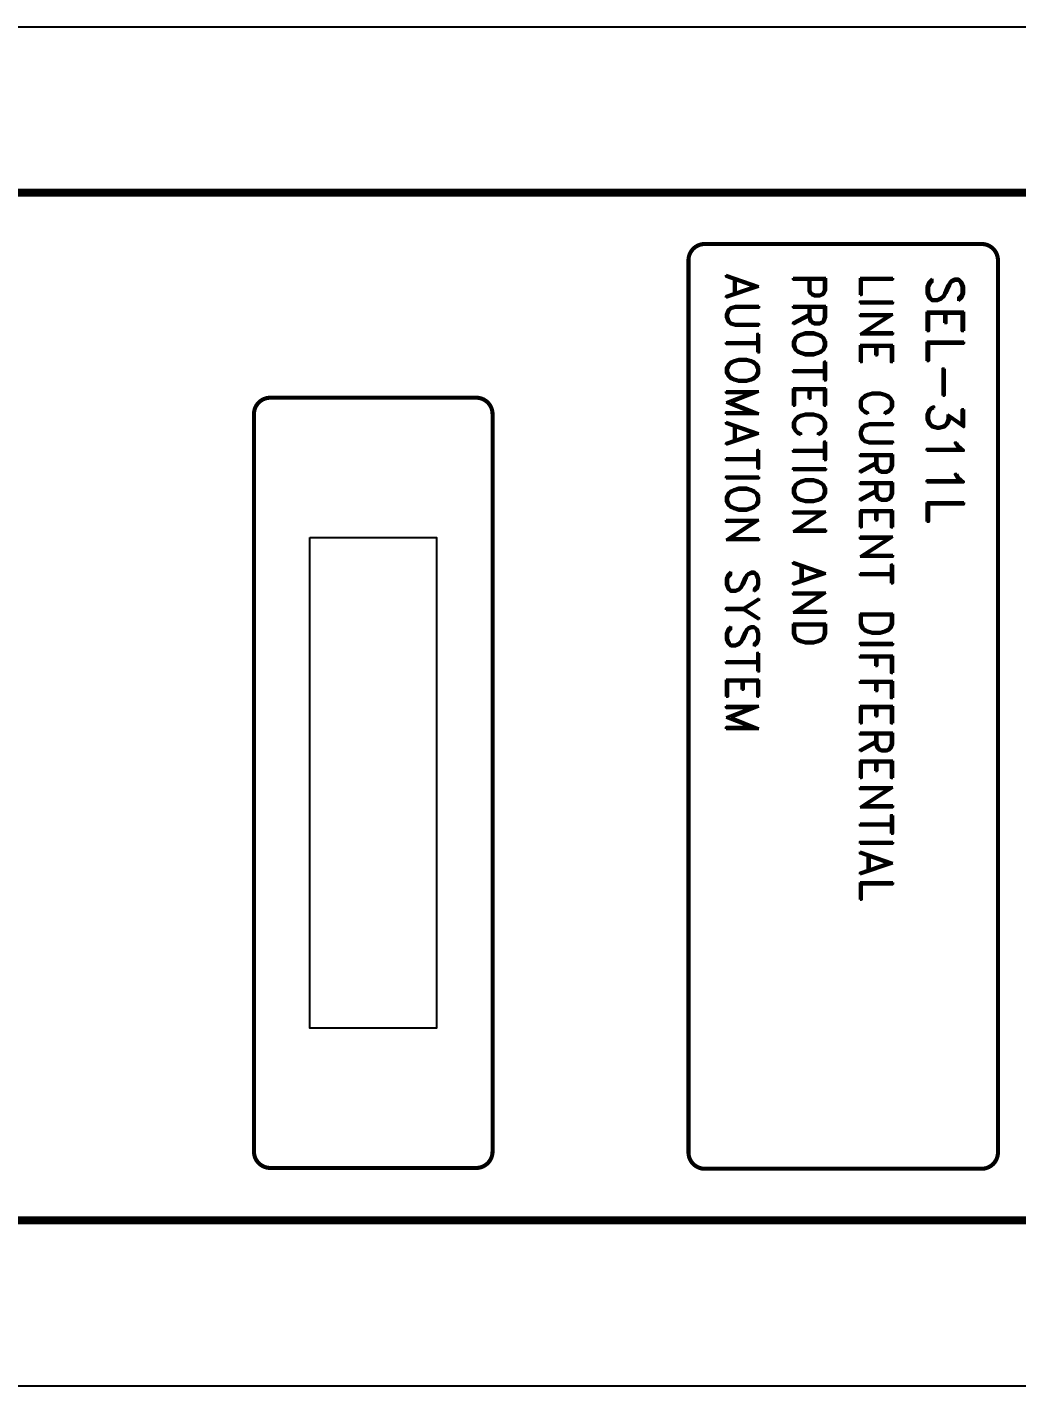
# Model space of a CAD drawing. Extents: x 1.8 to 21.7, y 5 to 12.1.
# Drawn here: x 13.41 to 18.25, y 5.42 to 12.07 of the extents above; entities that cross this region are included whole.
import ezdxf

# ---------------------------------------------------------------- set-up
doc = ezdxf.new("R2010")
doc.units = 0
doc.header["$MEASUREMENT"] = 0
doc.layers.get('0').update_dxf_attribs({"linetype": 'CONTINUOUS'})
doc.styles.add('ROMAND', font='ROMAND', dxfattribs={"width": 0.875})

msp = doc.modelspace()

# ---------------------------------------------------------------- linework, layer by layer
for p, q in [((21.35, 12.075), (2.15, 12.075)), ((2.15, 5.425), (21.35, 5.425))]:
    msp.add_line(p, q)
at = {"linetype": 'CONTINUOUS'}
for points, const_width in [([(20.49, 6.315), (20.49, 11.185, 0.414214), (20.41, 11.265), (3.09, 11.265, 0.414214), (3.01, 11.185), (3.01, 6.315, 0.414214), (3.09, 6.235), (20.41, 6.235, 0.414214)], 0.04), ([(14.5161, 6.5714), (14.5161, 10.1814, -0.414214), (14.5961, 10.2614), (15.6043, 10.2614, -0.414214), (15.6843, 10.1814), (15.6843, 6.5714, -0.414214), (15.6043, 6.4914), (14.5961, 6.4914, -0.414214)], 0.02)]:
    msp.add_lwpolyline(points, format="xyb", close=True, dxfattribs=dict(at, const_width=const_width))
at = {"const_width": 0.02}
msp.add_lwpolyline([(18.159, 10.9338), (18.159, 6.5674, -0.414214), (18.079, 6.4874), (16.7237, 6.4874, -0.414214), (16.6437, 6.5674), (16.6437, 10.9338, -0.414214), (16.7237, 11.0138), (18.079, 11.0138, -0.414214)], format="xyb", close=True, dxfattribs=at)
msp.add_lwpolyline([(14.7902, 9.5764), (15.4102, 9.5764), (15.4102, 7.1764), (14.7902, 7.1764)], close=True)

# ---------------------------------------------------------------- texts
at = {"linetype": 'CONTINUOUS', "style": 'ROMAND'}
for s, height, p in [('AUTOMATION SYSTEM', 0.15984, (16.8289, 10.8746)), ('PROTECTION AND', 0.15984, (17.1563, 10.8746)), ('LINE CURRENT DIFFERENTIAL', 0.15984, (17.4837, 10.8746)), ('SEL-311L', 0.18, (17.8112, 10.8663))]:
    msp.add_text(s, height=height, rotation=270, dxfattribs=at).set_placement(p)

doc.saveas('drawing.dxf')
